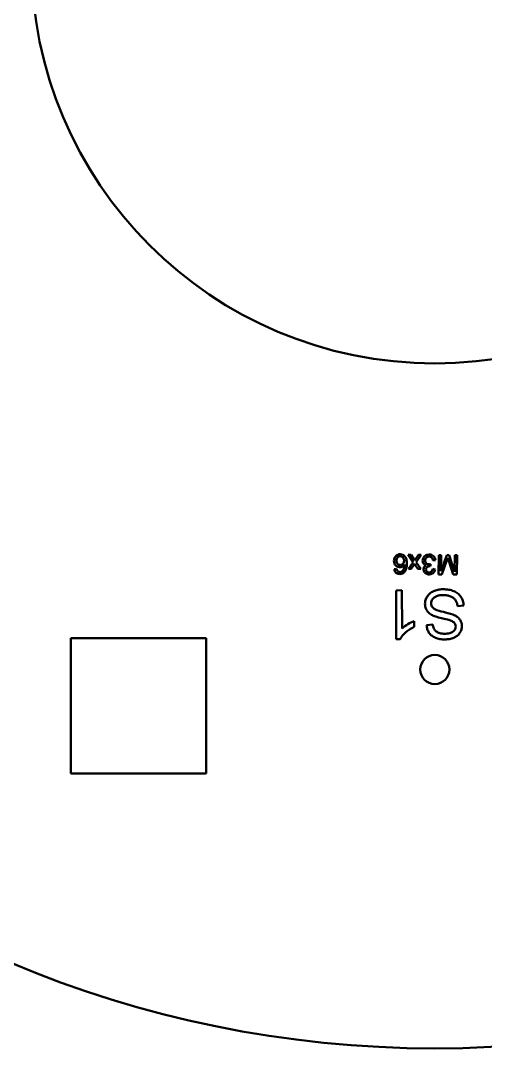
# Model space of a CAD drawing. Header units: millimetres. Extents: x 104 to 328, y 43 to 267.
# Drawn here: x 173.2 to 221, y 43 to 148.8 of the extents above; entities that cross this region are included whole.
import ezdxf

# ---------------------------------------------------------------- set-up
doc = ezdxf.new("R2010")
doc.units = ezdxf.units.MM
doc.header["$LTSCALE"] = 0.75
doc.layers.add('Visible', color=7, linetype='Continuous', lineweight=50)

msp = doc.modelspace()

# ---------------------------------------------------------------- linework, layer by layer
at = {"layer": 'Visible'}
for p, q in [((213.06, 93.86), (213.37, 93.85)), ((213.59, 93.09), (213.06, 93.86)), ((213.37, 93.85), (213.66, 93.4)), ((213.66, 93.4), (213.74, 93.28)), ((213.74, 93.28), (214.12, 93.85)), ((214.42, 93.84), (213.88, 93.1)), ((213.88, 93.1), (214.36, 92.39)), ((214.12, 93.85), (214.42, 93.84)), ((215.87, 93.3), (215.63, 93.27)), ((216.18, 91.82), (216.21, 93.82)), ((216.21, 93.82), (216.46, 93.82)), ((216.46, 93.82), (216.44, 92.15)), ((216.44, 92.15), (217.04, 93.81)), ((217.03, 93.2), (216.54, 91.82)), ((217.04, 93.81), (217.28, 93.81)), ((217.69, 91.81), (217.24, 93.23)), ((217.28, 93.81), (217.84, 92.1)), ((217.84, 92.1), (217.86, 93.8)), ((217.86, 93.8), (218.11, 93.8)), ((218.11, 93.8), (218.09, 91.8)), ((211.64, 92.36), (211.88, 92.38)), ((213.09, 92.41), (213.59, 93.09)), ((213.38, 92.41), (213.09, 92.41)), ((213.63, 92.74), (213.38, 92.41)), ((214.06, 92.4), (213.84, 92.74)), ((214.36, 92.39), (214.06, 92.4)), ((215.38, 92.88), (215.35, 92.67)), ((215.59, 92.38), (215.84, 92.34)), ((216.54, 91.82), (216.18, 91.82)), ((218.09, 91.8), (217.69, 91.81)), ((211.82, 90.18), (212.43, 90.19)), ((211.85, 85.16), (211.82, 90.18)), ((212.43, 90.19), (212.46, 86.27)), ((218.78, 88.62), (218.16, 88.56)), ((213.68, 87.02), (213.69, 86.43)), ((214.96, 86.61), (215.6, 86.66)), ((178.38, 71.35), (178.38, 85.25)), ((178.38, 85.25), (192.28, 85.25)), ((192.28, 85.25), (192.28, 71.35)), ((212.25, 85.16), (211.85, 85.16)), ((192.28, 71.35), (178.38, 71.35))]:
    msp.add_line(p, q, dxfattribs=at)
msp.add_circle((215.81, 155.04), 112, dxfattribs=at)
at = {"layer": 'Visible', "extrusion": (0, 0, -1)}
for centre, radius in [((-215.81, 155.04), 41.5), ((-215.81, 82.03), 1.5)]:
    msp.add_circle(centre, radius, dxfattribs=at)
at = {"layer": 'Visible'}
for centre, radius, start, end in [((204.03, 97.86), 13.81, 340.2889, 341.6899), ((231.29, 97.75), 14.76, 196.6262, 197.8336), ((209.65, 95.69), 4.95, 323.5318, 325.7801), ((217.4, 95.01), 4.22, 209.9287, 212.5243), ((215.19, 93.56), 0.705, 271.155, 285.4463), ((215.3, 92.3), 0.375, 82.3774, 88.4341), ((218.74, 96.52), 8.8, 252.0458, 258.0584), ((216.04, 83.44), 4.55, 66.0525, 78.8576), ((215.19, 83.19), 4.12, 111.5025, 121.5223), ((217.99, 93.75), 6.6, 249.2919, 259.3053), ((214.62, 83.95), 3.17, 119.8935, 132.9056), ((215.26, 83.07), 3.71, 115.124, 131.7901)]:
    msp.add_arc(centre, radius, start, end, dxfattribs=at)
for points, knots in [([(211.61, 93.22), (211.61, 93.29), (211.62, 93.41), (211.67, 93.52), (211.7, 93.57)], [0, 0, 0, 0, 0.01827468, 0.03617339, 0.03617339, 0.03617339, 0.03617339]), ([(211.78, 92.76), (211.73, 92.82), (211.63, 92.96), (211.62, 93.13), (211.61, 93.22)], [0, 0, 0, 0, 0.02443018, 0.05079177, 0.05079177, 0.05079177, 0.05079177]), ([(211.7, 93.57), (211.73, 93.62), (211.78, 93.72), (211.88, 93.79), (211.92, 93.82)], [0, 0, 0, 0, 0.01722113, 0.03366907, 0.03366907, 0.03366907, 0.03366907]), ([(211.98, 93.58), (211.94, 93.53), (211.87, 93.43), (211.87, 93.3), (211.86, 93.24)], [0, 0, 0, 0, 0.01701474, 0.03652049, 0.03652049, 0.03652049, 0.03652049]), ([(211.86, 93.24), (211.86, 93.17), (211.87, 93.05), (211.94, 92.95), (211.97, 92.91)], [0, 0, 0, 0, 0.01874155, 0.03512897, 0.03512897, 0.03512897, 0.03512897]), ([(211.92, 93.82), (211.97, 93.84), (212.07, 93.89), (212.19, 93.9), (212.24, 93.9)], [0, 0, 0, 0, 0.01645817, 0.03364619, 0.03364619, 0.03364619, 0.03364619]), ([(212.25, 93.7), (212.2, 93.69), (212.09, 93.68), (212.02, 93.61), (211.98, 93.58)], [0, 0, 0, 0, 0.01479761, 0.03026915, 0.03026915, 0.03026915, 0.03026915]), ([(212.24, 93.9), (212.34, 93.89), (212.53, 93.87), (212.67, 93.74), (212.74, 93.67)], [0, 0, 0, 0, 0.02843093, 0.05635473, 0.05635473, 0.05635473, 0.05635473]), ([(212.45, 93.64), (212.42, 93.65), (212.35, 93.69), (212.28, 93.7), (212.25, 93.7)], [0, 0, 0, 0, 0.01091953, 0.02143211, 0.02143211, 0.02143211, 0.02143211]), ([(212.6, 93.46), (212.58, 93.49), (212.54, 93.56), (212.48, 93.61), (212.45, 93.64)], [0, 0, 0, 0, 0.01208786, 0.02347646, 0.02347646, 0.02347646, 0.02347646]), ([(212.53, 92.9), (212.56, 92.95), (212.64, 93.04), (212.64, 93.15), (212.65, 93.21)], [0, 0, 0, 0, 0.01630863, 0.03406058, 0.03406058, 0.03406058, 0.03406058]), ([(212.65, 93.21), (212.65, 93.26), (212.64, 93.34), (212.61, 93.42), (212.6, 93.46)], [0, 0, 0, 0, 0.01248762, 0.02502591, 0.02502591, 0.02502591, 0.02502591]), ([(212.74, 93.67), (212.8, 93.57), (212.93, 93.34), (212.93, 93.08), (212.93, 92.92)], [0, 0, 0, 0, 0.03323806, 0.0780266, 0.0780266, 0.0780266, 0.0780266]), ([(214.56, 93.25), (214.57, 93.33), (214.59, 93.5), (214.7, 93.63), (214.76, 93.69)], [0, 0, 0, 0, 0.0246651, 0.0494353, 0.0494353, 0.0494353, 0.0494353]), ([(214.66, 92.93), (214.63, 92.97), (214.57, 93.07), (214.56, 93.19), (214.56, 93.25)], [0, 0, 0, 0, 0.0162751, 0.03419652, 0.03419652, 0.03419652, 0.03419652]), ([(214.76, 93.69), (214.83, 93.74), (214.97, 93.85), (215.15, 93.86), (215.24, 93.87)], [0, 0, 0, 0, 0.02557654, 0.0526336, 0.0526336, 0.0526336, 0.0526336]), ([(214.94, 93.55), (214.91, 93.51), (214.84, 93.42), (214.83, 93.31), (214.82, 93.25)], [0, 0, 0, 0, 0.01614722, 0.03272097, 0.03272097, 0.03272097, 0.03272097]), ([(214.82, 93.25), (214.82, 93.2), (214.83, 93.09), (214.9, 93.01), (214.93, 92.97)], [0, 0, 0, 0, 0.01567846, 0.03064799, 0.03064799, 0.03064799, 0.03064799]), ([(215.24, 93.67), (215.18, 93.66), (215.07, 93.65), (214.99, 93.58), (214.94, 93.55)], [0, 0, 0, 0, 0.01625829, 0.03230669, 0.03230669, 0.03230669, 0.03230669]), ([(215.24, 93.87), (215.32, 93.86), (215.49, 93.85), (215.61, 93.75), (215.68, 93.71)], [0, 0, 0, 0, 0.02441331, 0.04729832, 0.04729832, 0.04729832, 0.04729832]), ([(215.48, 93.57), (215.45, 93.6), (215.38, 93.65), (215.28, 93.66), (215.24, 93.67)], [0, 0, 0, 0, 0.01321976, 0.02690388, 0.02690388, 0.02690388, 0.02690388]), ([(215.63, 93.27), (215.61, 93.33), (215.59, 93.44), (215.52, 93.53), (215.48, 93.57)], [0, 0, 0, 0, 0.01884385, 0.03375545, 0.03375545, 0.03375545, 0.03375545]), ([(215.68, 93.71), (215.73, 93.65), (215.83, 93.53), (215.86, 93.38), (215.87, 93.3)], [0, 0, 0, 0, 0.02260265, 0.04608011, 0.04608011, 0.04608011, 0.04608011]), ([(211.81, 92), (211.77, 92.05), (211.67, 92.15), (211.65, 92.29), (211.64, 92.36)], [0, 0, 0, 0, 0.0198406, 0.04149892, 0.04149892, 0.04149892, 0.04149892]), ([(212.19, 92.57), (212.12, 92.58), (211.96, 92.6), (211.84, 92.7), (211.78, 92.76)], [0, 0, 0, 0, 0.02317674, 0.04658496, 0.04658496, 0.04658496, 0.04658496]), ([(211.88, 92.38), (211.89, 92.34), (211.91, 92.26), (211.95, 92.2), (211.97, 92.17)], [0, 0, 0, 0, 0.01309489, 0.0231454, 0.0231454, 0.0231454, 0.0231454]), ([(211.97, 92.91), (212.01, 92.87), (212.09, 92.8), (212.19, 92.79), (212.25, 92.79)], [0, 0, 0, 0, 0.0153616, 0.03099695, 0.03099695, 0.03099695, 0.03099695]), ([(211.97, 92.17), (212.01, 92.14), (212.08, 92.08), (212.17, 92.07), (212.22, 92.06)], [0, 0, 0, 0, 0.01362705, 0.02731919, 0.02731919, 0.02731919, 0.02731919]), ([(212.46, 92.63), (212.42, 92.61), (212.33, 92.58), (212.24, 92.57), (212.19, 92.57)], [0, 0, 0, 0, 0.01401939, 0.02786143, 0.02786143, 0.02786143, 0.02786143]), ([(212.7, 92.08), (212.63, 92.02), (212.49, 91.88), (212.3, 91.87), (212.2, 91.86)], [0, 0, 0, 0, 0.02786446, 0.05684712, 0.05684712, 0.05684712, 0.05684712]), ([(212.22, 92.06), (212.25, 92.06), (212.33, 92.07), (212.39, 92.11), (212.42, 92.12)], [0, 0, 0, 0, 0.01113735, 0.02190638, 0.02190638, 0.02190638, 0.02190638]), ([(212.25, 92.79), (212.3, 92.79), (212.41, 92.8), (212.49, 92.87), (212.53, 92.9)], [0, 0, 0, 0, 0.01566878, 0.03133679, 0.03133679, 0.03133679, 0.03133679]), ([(212.42, 92.12), (212.46, 92.16), (212.54, 92.22), (212.58, 92.32), (212.61, 92.37)], [0, 0, 0, 0, 0.0146872, 0.03102218, 0.03102218, 0.03102218, 0.03102218]), ([(212.68, 92.83), (212.65, 92.79), (212.59, 92.71), (212.51, 92.66), (212.46, 92.63)], [0, 0, 0, 0, 0.01534963, 0.02979795, 0.02979795, 0.02979795, 0.02979795]), ([(212.61, 92.37), (212.63, 92.43), (212.68, 92.58), (212.68, 92.74), (212.68, 92.83)], [0, 0, 0, 0, 0.02032497, 0.04696, 0.04696, 0.04696, 0.04696]), ([(212.93, 92.92), (212.92, 92.75), (212.92, 92.45), (212.77, 92.19), (212.7, 92.08)], [0, 0, 0, 0, 0.05035374, 0.08817738, 0.08817738, 0.08817738, 0.08817738]), ([(214.65, 92.35), (214.65, 92.39), (214.66, 92.48), (214.7, 92.55), (214.72, 92.59)], [0, 0, 0, 0, 0.01250222, 0.02487725, 0.02487725, 0.02487725, 0.02487725]), ([(214.72, 92.09), (214.7, 92.13), (214.66, 92.22), (214.65, 92.31), (214.65, 92.35)], [0, 0, 0, 0, 0.01366169, 0.02705398, 0.02705398, 0.02705398, 0.02705398]), ([(214.93, 92.75), (214.87, 92.77), (214.77, 92.8), (214.69, 92.89), (214.66, 92.93)], [0, 0, 0, 0, 0.01696717, 0.03289155, 0.03289155, 0.03289155, 0.03289155]), ([(214.72, 92.59), (214.75, 92.62), (214.81, 92.69), (214.89, 92.73), (214.93, 92.75)], [0, 0, 0, 0, 0.01287076, 0.02692727, 0.02692727, 0.02692727, 0.02692727]), ([(214.93, 91.9), (214.88, 91.92), (214.8, 91.97), (214.75, 92.05), (214.72, 92.09)], [0, 0, 0, 0, 0.01472453, 0.0287797, 0.0287797, 0.0287797, 0.0287797]), ([(215.03, 92.59), (214.99, 92.56), (214.92, 92.5), (214.91, 92.4), (214.9, 92.34)], [0, 0, 0, 0, 0.01402935, 0.02919382, 0.02919382, 0.02919382, 0.02919382]), ([(214.9, 92.34), (214.9, 92.3), (214.91, 92.22), (214.96, 92.15), (214.99, 92.12)], [0, 0, 0, 0, 0.01255621, 0.02470294, 0.02470294, 0.02470294, 0.02470294]), ([(214.93, 92.97), (214.97, 92.94), (215.05, 92.87), (215.15, 92.86), (215.21, 92.86)], [0, 0, 0, 0, 0.0150125, 0.03080549, 0.03080549, 0.03080549, 0.03080549]), ([(214.99, 92.12), (215.02, 92.09), (215.09, 92.04), (215.18, 92.03), (215.22, 92.03)], [0, 0, 0, 0, 0.01240433, 0.02572111, 0.02572111, 0.02572111, 0.02572111]), ([(215.31, 92.67), (215.26, 92.67), (215.16, 92.66), (215.07, 92.62), (215.03, 92.59)], [0, 0, 0, 0, 0.01504434, 0.0297252, 0.0297252, 0.0297252, 0.0297252]), ([(215.22, 92.03), (215.27, 92.03), (215.36, 92.04), (215.43, 92.09), (215.46, 92.11)], [0, 0, 0, 0, 0.01332251, 0.02601217, 0.02601217, 0.02601217, 0.02601217]), ([(215.46, 92.11), (215.49, 92.15), (215.56, 92.23), (215.58, 92.33), (215.59, 92.38)], [0, 0, 0, 0, 0.01371909, 0.03008818, 0.03008818, 0.03008818, 0.03008818]), ([(215.84, 92.34), (215.82, 92.26), (215.78, 92.12), (215.68, 92.01), (215.63, 91.96)], [0, 0, 0, 0, 0.02311856, 0.04407046, 0.04407046, 0.04407046, 0.04407046]), ([(212.2, 91.86), (212.12, 91.86), (211.98, 91.87), (211.87, 91.96), (211.81, 92)], [0, 0, 0, 0, 0.0217234, 0.0415873, 0.0415873, 0.0415873, 0.0415873]), ([(215.23, 91.82), (215.18, 91.83), (215.07, 91.83), (214.97, 91.88), (214.93, 91.9)], [0, 0, 0, 0, 0.01582086, 0.03118007, 0.03118007, 0.03118007, 0.03118007]), ([(215.63, 91.96), (215.57, 91.92), (215.45, 91.84), (215.3, 91.83), (215.23, 91.82)], [0, 0, 0, 0, 0.02059776, 0.04265438, 0.04265438, 0.04265438, 0.04265438]), ([(215.02, 89.54), (215.11, 89.65), (215.28, 89.89), (215.54, 90.02), (215.67, 90.1)], [0, 0, 0, 0, 0.04194763, 0.08648788, 0.08648788, 0.08648788, 0.08648788]), ([(215.67, 90.1), (215.82, 90.15), (216.13, 90.27), (216.46, 90.29), (216.64, 90.3)], [0, 0, 0, 0, 0.04780821, 0.09890516, 0.09890516, 0.09890516, 0.09890516]), ([(216.64, 90.3), (216.85, 90.29), (217.24, 90.29), (217.6, 90.16), (217.77, 90.11)], [0, 0, 0, 0, 0.0625679, 0.1160401, 0.1160401, 0.1160401, 0.1160401]), ([(217.77, 90.11), (217.92, 90.03), (218.2, 89.89), (218.4, 89.64), (218.5, 89.52)], [0, 0, 0, 0, 0.0478395, 0.09442878, 0.09442878, 0.09442878, 0.09442878]), ([(214.8, 88.79), (214.81, 88.92), (214.83, 89.19), (214.96, 89.42), (215.02, 89.54)], [0, 0, 0, 0, 0.0391722, 0.07945146, 0.07945146, 0.07945146, 0.07945146]), ([(215.57, 89.28), (215.53, 89.21), (215.45, 89.08), (215.44, 88.92), (215.43, 88.85)], [0, 0, 0, 0, 0.02309127, 0.04566736, 0.04566736, 0.04566736, 0.04566736]), ([(216, 89.59), (215.91, 89.55), (215.75, 89.48), (215.63, 89.34), (215.57, 89.28)], [0, 0, 0, 0, 0.02858695, 0.0536094, 0.0536094, 0.0536094, 0.0536094]), ([(216.67, 89.7), (216.55, 89.7), (216.32, 89.69), (216.11, 89.62), (216, 89.59)], [0, 0, 0, 0, 0.03575212, 0.06808099, 0.06808099, 0.06808099, 0.06808099]), ([(217.44, 89.56), (217.32, 89.6), (217.07, 89.69), (216.81, 89.7), (216.67, 89.7)], [0, 0, 0, 0, 0.03790793, 0.07857878, 0.07857878, 0.07857878, 0.07857878]), ([(217.94, 89.18), (217.88, 89.25), (217.74, 89.42), (217.54, 89.51), (217.44, 89.56)], [0, 0, 0, 0, 0.03000484, 0.06423437, 0.06423437, 0.06423437, 0.06423437]), ([(218.16, 88.56), (218.14, 88.68), (218.1, 88.89), (217.99, 89.09), (217.94, 89.18)], [0, 0, 0, 0, 0.03493643, 0.06538757, 0.06538757, 0.06538757, 0.06538757]), ([(218.5, 89.52), (218.58, 89.38), (218.73, 89.1), (218.76, 88.78), (218.78, 88.62)], [0, 0, 0, 0, 0.04678258, 0.09491361, 0.09491361, 0.09491361, 0.09491361]), ([(215.01, 88.08), (214.95, 88.19), (214.82, 88.41), (214.81, 88.66), (214.8, 88.79)], [0, 0, 0, 0, 0.03669405, 0.07495002, 0.07495002, 0.07495002, 0.07495002]), ([(215.66, 87.57), (215.52, 87.64), (215.27, 87.76), (215.09, 87.98), (215.01, 88.08)], [0, 0, 0, 0, 0.04427116, 0.08296646, 0.08296646, 0.08296646, 0.08296646]), ([(215.43, 88.85), (215.44, 88.77), (215.45, 88.62), (215.53, 88.5), (215.57, 88.44)], [0, 0, 0, 0, 0.02230358, 0.04393367, 0.04393367, 0.04393367, 0.04393367]), ([(215.57, 88.44), (215.63, 88.38), (215.76, 88.25), (215.93, 88.18), (216.03, 88.15)], [0, 0, 0, 0, 0.02424528, 0.05431268, 0.05431268, 0.05431268, 0.05431268]), ([(217.77, 86.91), (217.65, 86.97), (217.34, 87.15), (216.99, 87.22), (216.77, 87.26)], [0, 0, 0, 0, 0.0387245, 0.1064411, 0.1064411, 0.1064411, 0.1064411]), ([(217.96, 86.47), (217.96, 86.55), (217.94, 86.72), (217.82, 86.85), (217.77, 86.91)], [0, 0, 0, 0, 0.02503293, 0.04960745, 0.04960745, 0.04960745, 0.04960745]), ([(217.89, 87.6), (218, 87.54), (218.2, 87.42), (218.35, 87.23), (218.42, 87.14)], [0, 0, 0, 0, 0.03766061, 0.07145013, 0.07145013, 0.07145013, 0.07145013]), ([(218.42, 87.14), (218.47, 87.04), (218.58, 86.85), (218.59, 86.63), (218.6, 86.52)], [0, 0, 0, 0, 0.03227075, 0.06534831, 0.06534831, 0.06534831, 0.06534831]), ([(212.79, 85.84), (212.68, 85.73), (212.46, 85.53), (212.32, 85.28), (212.25, 85.16)], [0, 0, 0, 0, 0.0472746, 0.0866738, 0.0866738, 0.0866738, 0.0866738]), ([(215.21, 85.82), (215.14, 85.94), (215.01, 86.19), (214.98, 86.47), (214.96, 86.61)], [0, 0, 0, 0, 0.04103953, 0.08331678, 0.08331678, 0.08331678, 0.08331678]), ([(215.87, 85.3), (215.74, 85.37), (215.48, 85.49), (215.3, 85.71), (215.21, 85.82)], [0, 0, 0, 0, 0.04359259, 0.08488042, 0.08488042, 0.08488042, 0.08488042]), ([(215.6, 86.66), (215.62, 86.52), (215.67, 86.24), (215.86, 86.04), (215.95, 85.95)], [0, 0, 0, 0, 0.04309405, 0.08115502, 0.08115502, 0.08115502, 0.08115502]), ([(215.95, 85.95), (216.07, 85.88), (216.33, 85.72), (216.65, 85.72), (216.82, 85.71)], [0, 0, 0, 0, 0.0408015, 0.09176771, 0.09176771, 0.09176771, 0.09176771]), ([(216.82, 85.71), (217, 85.72), (217.31, 85.72), (217.58, 85.87), (217.69, 85.94)], [0, 0, 0, 0, 0.05217504, 0.09141118, 0.09141118, 0.09141118, 0.09141118]), ([(217.69, 85.94), (217.77, 86.01), (217.93, 86.16), (217.95, 86.37), (217.96, 86.47)], [0, 0, 0, 0, 0.03181947, 0.06140403, 0.06140403, 0.06140403, 0.06140403]), ([(218.39, 85.81), (218.31, 85.7), (218.14, 85.49), (217.89, 85.37), (217.77, 85.3)], [0, 0, 0, 0, 0.03920014, 0.08116612, 0.08116612, 0.08116612, 0.08116612]), ([(218.6, 86.52), (218.59, 86.39), (218.58, 86.14), (218.45, 85.92), (218.39, 85.81)], [0, 0, 0, 0, 0.03701362, 0.07477418, 0.07477418, 0.07477418, 0.07477418]), ([(216.85, 85.13), (216.67, 85.13), (216.34, 85.14), (216.02, 85.25), (215.87, 85.3)], [0, 0, 0, 0, 0.0525019, 0.1001776, 0.1001776, 0.1001776, 0.1001776]), ([(217.77, 85.3), (217.62, 85.25), (217.33, 85.15), (217.01, 85.14), (216.85, 85.13)], [0, 0, 0, 0, 0.04540935, 0.09377293, 0.09377293, 0.09377293, 0.09377293])]:
    msp.add_open_spline(points, degree=3, knots=knots, dxfattribs=at)

doc.saveas('drawing.dxf')
